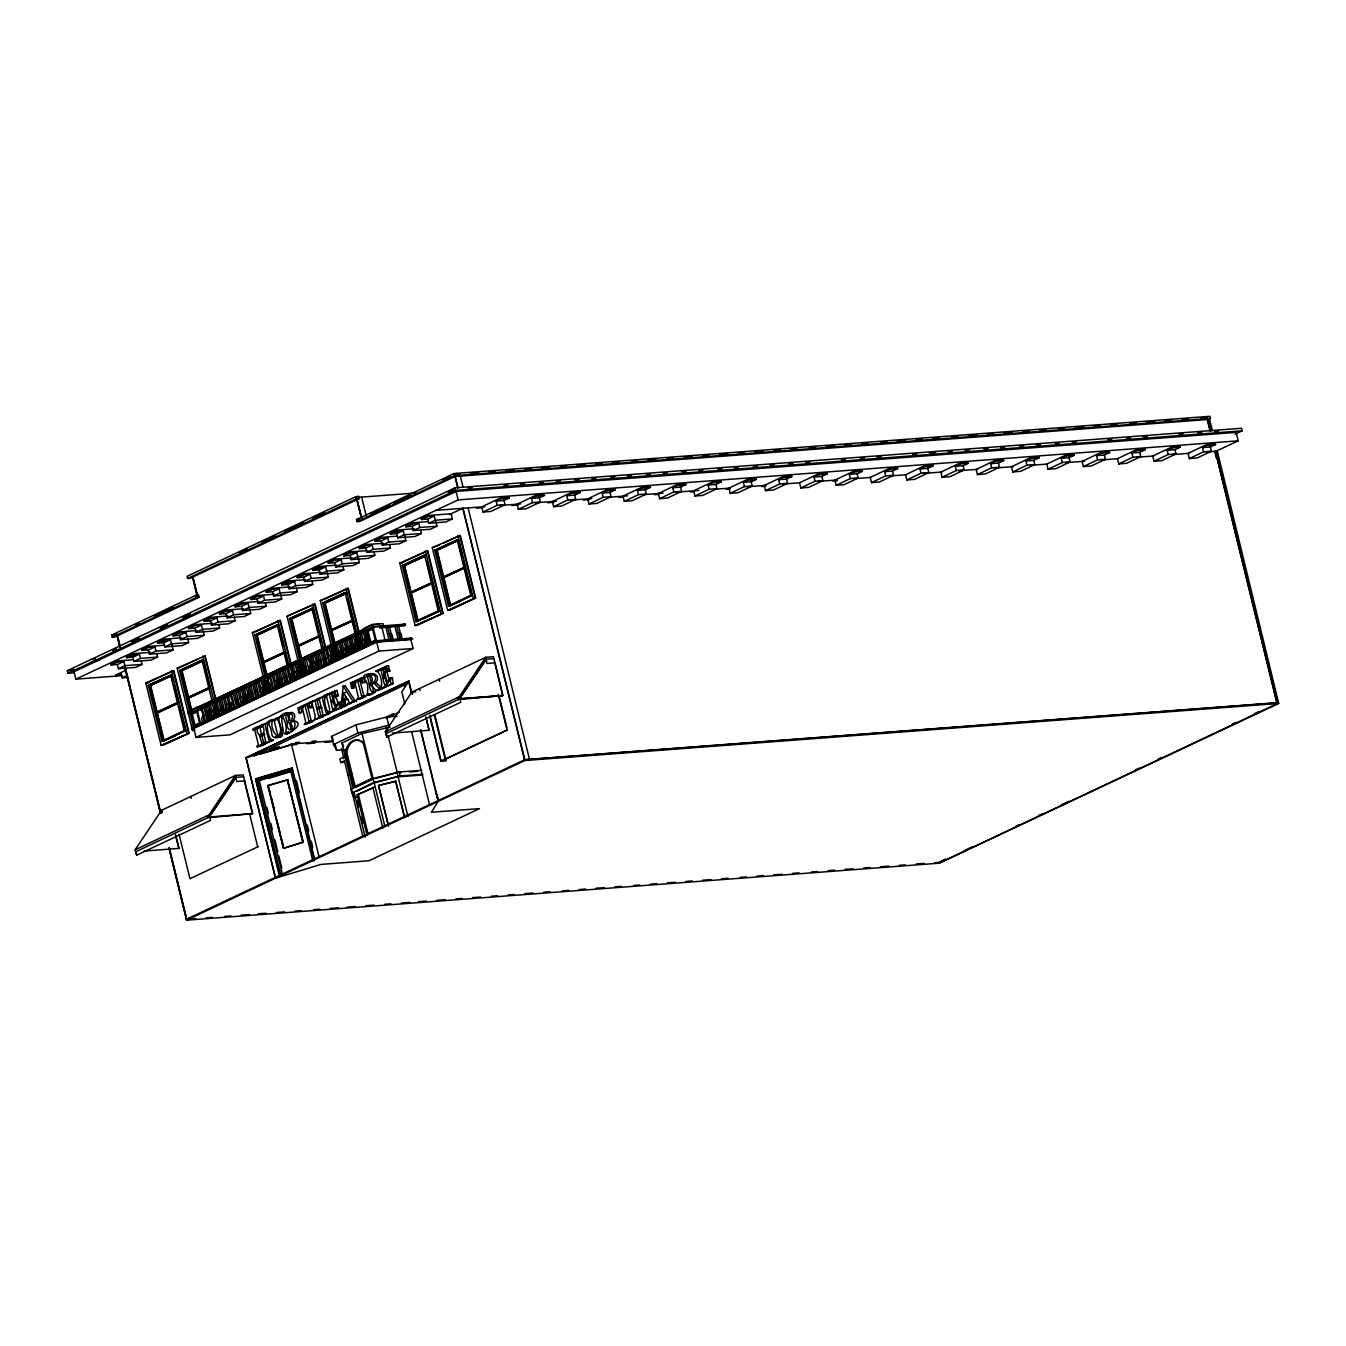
<?xml version="1.0" encoding="UTF-8"?>
<svg xmlns="http://www.w3.org/2000/svg" width="1346" height="1346" viewBox="0 0 1346 1346"><rect width="100%" height="100%" fill="white"/><g stroke="black" fill="none" stroke-linecap="round" stroke-linejoin="round"><path stroke-width="1.5" d="M342.877 700.761L343.146 704.833L344.963 705.354L340.875 707.289L343.18 686.191L352.13 699.903A2.406 1.582 85.7 0 0 353.813 700.643L356.202 700.946L347.975 703.924L349.102 701.889L347.218 698.709L342.877 700.761L348.059 699.213M345.165 700.576C344.963 706.179 349.556 705.927 340.875 707.289M343.365 692.702L342.961 699.651L346.679 697.884L343.365 692.702L345.636 692.534M345.249 699.466L345.451 696M344.172 704.126L344.324 702.191M308.066 722.146L307.511 723.324M391.148 640.124L390.845 636.035L389.263 633.63L392.191 634.673L393.032 639.989M288.414 731.501C276.233 740.435 310.909 723.812 292.738 720.514C296.187 718.478 295.094 711.428 290.568 712.471M351.407 702.074L350.381 703.167M402 639.838L401.31 633.983L398.382 632.94L400.166 636.019L400.115 639.973L396.649 625.907L395.017 626.681L398.483 640.746M339.831 706.33L340.807 701.989L341.615 707.828L328.71 713.027L329.703 709.207L326.455 696.202L324.403 695.445L336.971 690.431L338.25 695.613L335.625 695.949L333.455 693.123L329.333 694.25L331.082 701.401L333.371 701.232M282.172 734.159L282.61 733.116M260.535 744.994C250.39 749.604 270.378 743.682 263.766 743.11L261.915 736.026L264.809 734.664M317.807 717.956L316.865 718.983M360.61 697.75C350.414 702.78 372.892 695.007 361.569 696.033L357.716 680.857L359.904 680.083L362.377 682.826L364.985 682.506L363.824 677.745M217.228 717.031L213.778 702.965L211.81 703.1C218.624 721.237 212.449 719.841 213.526 710.15C209.976 711.125 211.675 716.122 213.694 717.923M220.138 714.877L216.672 700.812L218.641 700.66L222.107 714.726C218.557 715.769 217.194 710.385 218.405 707.845C214.855 708.82 216.555 713.834 218.574 715.618M231.849 710.133L228.399 696.05L226.431 696.202C233.245 714.322 227.07 712.943 228.147 703.235C224.597 704.227 226.296 709.224 228.315 711.025M246.469 703.235L243.02 689.152L241.052 689.303C247.866 707.424 241.691 706.044 242.768 696.336C239.218 697.329 240.917 702.326 242.936 704.109M254.243 698.776L250.793 684.71L252.762 684.559L256.211 698.624C252.661 699.668 251.315 694.284 252.526 691.743C248.976 692.719 250.676 697.733 252.695 699.516M259.122 696.471L255.673 682.405L257.641 682.254L261.09 696.336C257.54 697.379 256.194 691.995 257.389 689.438C253.839 690.414 255.538 695.428 257.557 697.211M265.97 694.031L262.504 679.949L260.535 680.1C267.349 698.221 261.191 696.841 262.268 687.133C258.718 688.126 260.417 693.123 262.436 694.906M280.591 687.133L277.125 673.05L275.156 673.202C281.97 691.322 275.812 689.943 276.889 680.235C273.339 681.227 275.038 686.224 277.057 688.008M283.484 684.979L280.035 670.897L282.004 670.745L285.453 684.828C281.903 685.871 280.557 680.487 281.768 677.947C278.218 678.922 279.918 683.919 281.937 685.72M288.364 682.674L284.915 668.592L286.883 668.457L290.332 682.523C286.782 683.566 285.436 678.182 286.631 675.642C283.081 676.617 284.78 681.631 286.799 683.415M300.074 677.93L296.625 663.847L294.656 663.999C301.47 682.119 295.296 680.74 296.389 671.031C292.839 672.024 294.538 677.021 296.557 678.805M319.574 668.726L316.125 654.644L314.156 654.795C320.971 672.916 314.796 671.536 315.873 661.828C312.322 662.821 314.022 667.818 316.041 669.601M322.485 666.573L319.019 652.49L320.987 652.356L324.453 666.421C320.903 667.465 319.54 662.081 320.752 659.54C317.202 660.516 318.901 665.53 320.92 667.313M366.953 630.651L328.777 647.897C335.591 666.018 329.417 664.638 330.493 654.93C326.943 655.923 328.643 660.92 330.662 662.703M348.816 654.93L345.35 640.847L343.398 640.999C350.212 659.119 344.038 657.74 345.114 648.032C341.564 649.008 343.264 654.021 345.283 655.805M368.316 645.727L364.85 631.644L362.882 631.796C369.696 649.916 363.521 648.536 364.615 638.828C361.065 639.821 362.764 644.818 364.783 646.602M404.473 686.056L406.425 682.91L406.694 684.004L254.142 756.015M420.507 729.667L438.123 801.425L431.41 812.261L479.462 808.626L368.989 860.767L320.937 864.418L275.509 878.181L245.931 757.764L408.999 681.009L401.831 691.844L404.81 704.008M135.105 849.814L161.57 810.292L235.432 775.431L243.189 774.842L252.712 813.573L209.253 816.988L236.038 777.315L235.432 775.431L208.983 814.936L135.105 849.814L136.737 855.198L135.879 851.698M386.1 733.57L386.975 737.086L385.343 731.702L411.792 692.181L485.67 657.319L493.427 656.73L502.95 695.461L459.81 698.725L459.205 696.824L485.67 657.319L486.276 659.204L459.474 698.877L502.613 695.613L494.907 662.72M209.253 816.988L236.038 777.315L243.66 776.743M459.474 698.877L486.276 659.204L493.898 658.631M293.697 728.876L292.015 730.07L291.14 729.01L289.609 722.735L291.779 722.129M332.075 711.496L328.592 712.539M383.677 687.15L380.295 688.664M382.382 688.597L379 688.26L373.414 682.658C383.055 671.267 357.632 671.99 365.018 679.73C372.253 687.486 361.065 701.855 375.433 691.878C371.227 693.207 369.511 689.489 369.494 684.845L372.573 684.29M373.414 682.658L375.685 682.489C381.827 676.113 371.53 669.45 366.263 676.601M340.757 706.801L343.567 706.078M303.54 707.323C300.057 708.232 303.624 714.07 299.031 712.724L297.87 707.979L308.907 702.763L312.777 702.376M356.168 682.489C352.669 683.398 356.253 689.236 351.659 687.89L350.498 683.129L361.536 677.93L365.675 677.475M267.349 742.285L264.321 743.413L273.019 740.216L268.779 739.829L265.431 726.638L265.347 724.165L268.712 722.651L260.014 725.847L263.278 725.814M347.689 774.774L351.542 772.941M284.763 733.234C288.364 731.046 284.645 715.248 280.675 716.627C284.595 709.392 297.803 712.858 290.45 720.682C300.612 721.019 291.897 735.135 284.881 733.721M366.751 694.536L369.729 693.964M356.572 797.101L354.234 797.69L350.751 789.16L372.96 778.51L399.207 771.998L421.668 770.299M501.116 497.667L481.75 506.87L483.029 512.035L490.886 511.446L505.07 504.7L504.027 500.493L509.225 498.02L508.99 497.061L501.116 497.667L501.351 498.626L496.169 501.082L497.212 505.305L483.029 512.035M503.707 499.585L508.99 497.061M536.431 494.992L517.066 504.195L518.345 509.36L526.202 508.771L540.385 502.024L539.342 497.818L544.541 495.345L544.306 494.386L536.431 494.992L536.667 495.951L531.485 498.407L532.528 502.63L518.345 509.36M539.023 496.91L544.306 494.386M571.747 492.316L552.382 501.52L553.66 506.702L561.518 506.096L575.701 499.349L574.658 495.143L579.857 492.67L579.621 491.711L571.747 492.316L571.983 493.275L566.801 495.732L567.844 499.955L553.66 506.702M576.088 493.393L579.621 491.711M607.063 489.641L587.697 498.844L588.976 504.027L596.833 503.421L611.017 496.674L609.974 492.468L615.172 489.994L614.937 489.035L607.063 489.641L607.298 490.6L602.116 493.057L603.159 497.28L588.976 504.027M609.654 491.559L614.937 489.035M642.379 486.966L623.013 496.169L624.292 501.351L632.149 500.746L646.332 494.016L645.289 489.793L650.488 487.319L650.253 486.36L642.379 486.966L642.614 487.925L637.432 490.381L638.475 494.605L624.292 501.351M644.97 488.884L650.253 486.36M677.694 484.291L658.329 493.494L659.607 498.676L667.465 498.07L681.648 491.34L680.605 487.117L685.804 484.644L685.568 483.702L677.694 484.291L677.93 485.25L672.748 487.706L673.791 491.929L659.607 498.676M680.285 486.209L685.568 483.702M713.01 481.616L693.644 490.819L694.923 496.001L702.78 495.395L716.964 488.665L715.921 484.442L721.12 481.969L720.884 481.027L713.01 481.616L713.245 482.575L708.063 485.031L709.106 489.254L694.923 496.001M717.351 482.692L720.884 481.027M748.326 478.94L728.96 488.144L730.239 493.326L738.096 492.72L752.279 485.99L751.236 481.767L756.435 479.311L756.2 478.352L748.326 478.94L748.561 479.899L743.379 482.373L744.422 486.579L730.239 493.326M750.917 480.859L756.2 478.352M783.641 476.265L764.276 485.469L765.554 490.651L773.412 490.045L787.595 483.315L786.552 479.092L791.751 476.635L791.515 475.676L783.641 476.265L783.877 477.224L778.695 479.698L779.738 483.904L765.554 490.651M786.232 478.183L791.515 475.676M818.957 473.59L799.591 482.81L800.87 487.975L808.727 487.387L822.911 480.64L821.868 476.417L827.067 473.96L826.831 473.001L818.957 473.59L819.192 474.549L814.01 477.022L815.053 481.229L800.87 487.975M823.298 474.667L826.831 473.001M854.273 470.915L834.907 480.135L836.186 485.3L844.043 484.711L858.226 477.965L857.183 473.742L862.382 471.285L862.147 470.326L854.273 470.915L854.508 471.874L849.326 474.347L850.369 478.553L836.186 485.3M858.613 471.992L862.147 470.326M889.588 468.24L870.223 477.46L871.501 482.625L879.359 482.036L893.542 475.289L892.499 471.066L897.698 468.61L897.462 467.651L889.588 468.24L889.824 469.199L884.642 471.672L885.685 475.878L871.501 482.625M893.929 469.317L897.462 467.651M924.904 465.565L905.538 474.785L906.817 479.95L914.674 479.361L928.858 472.614L927.815 468.391L933.014 465.935L932.761 464.976L924.904 465.565L925.139 466.524L919.957 468.997L921 473.203L906.817 479.95M927.495 467.483L932.761 464.976M960.22 462.889L940.854 472.11L942.133 477.275L949.99 476.686L964.173 469.939L963.13 465.716L968.329 463.26L968.077 462.301L960.22 462.889L960.455 463.848L955.273 466.322L956.316 470.528L942.133 477.275M964.56 463.983L968.077 462.301M995.535 460.214L976.17 469.434L977.448 474.6L985.306 474.011L999.489 467.264L998.446 463.058L1003.645 460.584L1003.393 459.625L995.535 460.214L995.771 461.173L990.589 463.647L991.632 467.853L977.448 474.6M999.876 461.308L1003.393 459.625M1030.851 457.556L1011.485 466.759L1012.764 471.924L1020.621 471.336L1034.805 464.589L1033.762 460.382L1038.944 457.909L1038.708 456.95L1030.851 457.556L1031.086 458.498L1025.904 460.971L1026.948 465.194L1012.764 471.924M1035.192 458.633L1038.708 456.95M1066.167 454.881L1046.801 464.084L1048.08 469.249L1055.937 468.66L1070.12 461.914L1069.077 457.707L1074.259 455.234L1074.024 454.275L1066.167 454.881L1066.402 455.823L1061.22 458.296L1062.263 462.519L1048.08 469.249M1068.741 456.782L1074.024 454.275M1101.482 452.206L1082.117 461.409L1083.395 466.574L1091.253 465.985L1105.436 459.238L1104.393 455.032L1109.575 452.559L1109.34 451.6L1101.482 452.206L1101.718 453.148L1096.536 455.621L1097.579 459.844L1083.395 466.574M1105.823 453.282L1109.34 451.6M1136.798 449.53L1117.432 458.734L1118.711 463.899L1126.568 463.31L1140.752 456.563L1139.709 452.357L1144.891 449.884L1144.655 448.925L1136.798 449.53L1137.034 450.489L1131.851 452.946L1132.895 457.169L1118.711 463.899M1141.139 450.607L1144.655 448.925M1172.114 446.855L1152.748 456.058L1154.027 461.224L1161.884 460.635L1176.068 453.888L1175.024 449.682L1180.206 447.209L1179.971 446.249L1172.114 446.855L1172.349 447.814L1167.167 450.271L1168.21 454.494L1154.027 461.224M1176.454 447.932L1179.971 446.249M1207.429 444.18L1188.064 453.383L1189.342 458.565L1197.2 457.96L1211.383 451.213L1210.34 447.007L1215.522 444.533L1215.287 443.574L1207.429 444.18L1207.665 445.139L1202.483 447.595L1203.526 451.819L1189.342 458.565M1210.004 446.098L1215.287 443.574M355.832 496.657L187.128 576.29L187.649 578.46L190.324 578.258L359.247 498.609L358.709 496.438L355.832 496.657L356.354 498.828L187.649 578.46M239.437 552.735L246.991 549.185M262.083 542.051L275.307 535.809M284.746 531.35L303.641 522.433M313.08 517.974L318.733 515.299M356.505 497.482L358.709 496.438M266.087 540.251L269.873 538.467M284.965 531.334L298.189 525.091M313.298 517.958L324.622 512.607M113.922 634L195.826 595.336L198.501 595.134L199.04 597.304L114.915 636.995L112.24 637.196L111.718 635.026L116.227 633.966M457.186 475.458L359.702 521.457L357.043 521.659L356.522 519.556L454.006 473.556L1209.953 416.301L1210.475 418.404L1208.271 419.447L454.982 476.501L457.758 487.841M135.542 624.931L139.277 623.164M154.268 616.098L172.978 607.265M198.501 595.134L197.088 595.79L192.528 577.215M370.857 513.852L389.768 504.918M393.554 503.135L410.58 495.109M442.733 479.916L450.304 476.349M454.309 474.549L456.664 473.355M112.24 637.196L196.365 597.506L199.04 597.304M357.043 521.659L454.511 475.66L1210.475 418.404M74.198 672.781L67.923 673.252L67.3 670.695L454.914 487.841L1241.567 428.264L1242.19 430.821L1235.09 434.169M112.593 650.724L116.395 648.94M131.572 641.773L139.176 638.189M160.056 628.33L167.644 624.746M182.837 617.578L190.425 613.995M448.117 492.367L453.636 489.759M90.047 662.905L455.537 490.381L1242.19 430.821M1206.252 452.004L1215.993 451.263L1238.169 440.832L1236.099 432.369L456.109 491.441L96.138 661.357L92.807 661.609M73.407 669.147L75.847 679.141L458.178 499.904L1238.169 440.832M145.789 682.927L173.785 670.628L189.147 733.166L161.15 745.448L145.789 682.927L148.144 682.742M194.884 730.457L192.545 730.626L177.184 668.104L205.181 655.822M267.231 693.14L252.358 632.62L280.355 620.338L291.258 664.705M300.41 670.712L287.035 616.249L315.031 603.967L327.415 654.392M335.154 661.071L320.281 600.568L348.278 588.269L358.692 630.635M399.762 563.049L427.759 550.766L443.12 613.288L415.123 625.57L399.762 563.049L402.101 562.864M432.302 547.687L460.298 535.405L475.66 597.927L450.001 610.041L447.663 610.226L432.302 547.687L439.688 544.945M147.69 682.775L171.514 671.536M180.919 667.094L197.408 659.304M256.093 631.611L279.918 620.371L293.781 676.853M324.016 599.559L347.84 588.303L358.743 632.687M401.663 562.897L425.487 551.658M443.356 543.229L459.844 535.439L475.205 597.961L449.547 610.075M175.098 736.06L162.025 741.461L148.245 685.333L171.598 674.716L149.271 685.265L163.051 741.394L185.395 730.844L184.352 730.928L170.572 674.8M193.807 728.455L376.712 642.126L410.883 639.535L411.556 638.071L410.631 638.509L413.087 648.486L230.183 734.815L196.011 737.406L179.641 670.527L201.967 659.977L212.315 702.074M265.145 677.139L254.815 635.043L278.168 624.426L255.841 634.959L266.171 677.055M299.822 660.768L289.474 618.672L312.844 608.056L290.517 618.588L304.297 674.716L303.271 674.8L310.707 671.284M333.068 645.071L322.737 602.974L345.064 592.442L358.844 648.57L359.887 648.486L356.454 634.824M424.579 555.662L404.103 565.32L417.899 621.448L415.998 621.583L402.218 565.455L424.545 554.922L438.325 611.05L439.351 610.966L417.024 621.515L403.245 565.387L425.572 554.838M459.726 601.696L448.538 606.238L434.741 550.11L458.111 539.494L435.768 550.026L449.564 606.154L471.891 595.622L470.864 595.689L457.068 539.561M202.994 659.91L180.667 670.443L190.509 710.537M344.24 593.233L323.763 602.907L334.111 645.003M148.245 685.333L172.473 674.649M179.641 670.527L200.15 661.593M254.815 635.043L271.589 627.875M289.474 618.672L311.851 608.863M322.737 602.974L345.098 593.165M438.51 549.084L457.118 540.301M178.816 702.191L156.355 712.438L149.81 685.804L171.413 675.608M181.205 670.981L202.809 660.785L209.353 687.436L187.75 697.615L181.205 670.981L201.866 661.576M285.386 651.885L262.924 662.148L256.379 635.497L277.966 625.301M297.601 645.777L320.062 635.514L297.601 645.777L291.056 619.126L312.642 608.93L318.262 631.779M324.302 603.429L346.763 593.182L324.302 603.429L330.847 630.079L351.508 620.674M403.783 565.926L426.245 555.662L403.783 565.926L410.328 592.56L430.989 583.155M442.868 577.215L465.329 566.952L442.868 577.215L436.323 550.564L457.909 540.369L462.115 557.496M149.81 685.804L172.271 675.541M256.379 635.497L278.841 625.234M291.056 619.126L313.517 608.88M436.323 550.564L458.784 540.301M156.355 712.438L177.958 702.242L173.752 685.114M262.924 662.148L284.511 651.952M330.847 630.079L353.308 619.816M410.328 592.56L432.789 582.313M187.75 697.615L208.411 688.21M179.001 702.881L157.398 713.077L164.128 740.435L163.253 740.502L156.54 713.144L178.126 702.949M191.283 712L187.935 698.322L209.522 688.126M266.458 676.516L263.093 662.838L284.696 652.642M301.42 676.516C299.401 674.716 297.702 669.719 301.252 668.743C300.057 671.284 301.403 676.668 304.953 675.625L297.769 646.484L319.355 636.288L320.802 642.143M331.015 630.786L353.476 620.523L331.015 630.786L334.868 646.417M410.496 593.266L432.958 583.003L410.496 593.266L417.226 620.624L418.084 620.556L411.371 593.199M443.036 577.905L464.622 567.709L471.352 595.083L449.749 605.279L443.036 577.905L465.497 567.659M187.935 698.322L208.596 688.916M263.093 662.838L285.554 652.591M297.769 646.484L320.23 636.221M207.301 706.6L196.55 707.407L187.666 711.613L188.204 713.834L197.105 709.628L200.689 709.359M363.942 630.887L372.842 626.681L383.576 625.873L383.038 623.652L372.287 624.46L363.403 628.666L363.942 630.887L369.326 630.483M189.55 711.125L364.143 629.491M364.076 629.036L197.239 707.777L197.677 709.594L364.514 630.837M364.228 629.659L196.297 708.03M211.036 702.225L218.624 698.658M233.783 691.491L247.058 685.232M256.531 680.756L269.806 674.481M284.982 667.33L298.257 661.071M307.729 656.596L321.004 650.32M330.477 645.844L336.164 643.169M286.412 666.859L290.181 665.075M305.256 657.958L310.909 655.283M203.599 706.431L209.286 703.739M228.248 694.805L233.935 692.113M252.897 683.162L258.583 680.47M275.644 672.428L287.035 667.061M300.293 660.785L307.881 657.218M324.941 649.159L336.315 643.792M347.705 638.425L355.277 634.841M203.667 706.6L209.32 703.941M228.164 695.041L239.47 689.707M252.661 683.482L258.314 680.807M301.639 660.364L307.292 657.689M320.483 651.464L335.558 644.347M346.864 639.014L356.286 634.572M190.106 713.346L197.273 709.965L200.756 709.695M385.158 640.427L381.692 626.361L373.01 627.017L365.843 630.399L369.309 630.13M327.128 649.445L200.1 709.409L199.814 708.215M191.283 714.272L196.752 711.697L199.544 723.122L194.093 725.696L191.283 714.272L197.828 711.613M367.021 631.324L373.565 628.666L367.021 631.324L369.83 642.732L376.375 640.073L369.83 642.732M379.37 627.859L405.466 625.234L405.196 624.157L380.733 626.008M387.783 627.219L389.415 626.445L391.148 633.495M397.457 625.385L405.196 624.157M381.406 627.707L405.466 625.234M224.647 711.058L226.279 710.284L225.977 709.073M163.253 740.502L184.839 730.306L179.085 706.852M194.093 725.696L200.638 723.038M269.823 690.212L282.408 684.256M304.499 673.841L315.284 668.743M417.226 620.624L439.688 610.377L415.998 621.583M162.025 741.461L185.714 730.255M270.462 690.296L276.031 687.655M285.335 683.263L292.284 679.949M314.426 669.534L326.624 664.184M342.103 656.478L345.804 654.678M351.407 652.087L360.206 647.88L359.332 647.948L352.618 620.59M448.538 606.238L472.21 595.016M193.555 727.429L376.476 641.083L410.631 638.509M423.485 618.807L440.226 610.899M447.663 610.226L475.66 597.927M163.051 745.314L188.709 733.2L173.348 670.661M417.024 625.436L442.683 613.322L427.321 550.8M187.313 734.024L161.15 745.448M441.286 614.146L415.123 625.57M196.011 737.406L378.916 651.077L413.087 648.486M261.41 726.083C239.588 737.894 266.828 715.87 263.698 733.015L259.357 735.067C252.796 728.657 262.924 725.208 260.131 726.318M260.014 725.847L275.829 719.286L274.534 720.951L274.803 723.29L277.461 733.822L279.059 735.791M282.138 716.308C263.412 724.569 289.424 712.27 279.261 717.368C276.973 722.836 283.518 729.229 280.574 734.916C278.689 739.274 271.741 738.819 271.673 733.469C271.152 723.812 262.302 720.261 275.829 719.286M317.269 698.81L319.675 699.129L317.269 698.81L325.968 695.613L322.619 697.127L322.704 699.617L326.052 712.808L330.292 713.178L321.593 716.392L322.889 714.238L321.24 707.121L316.899 709.174L318.75 716.257L323.006 716.627L314.291 719.824L315.284 716.005L311.936 702.814L309.967 702.259L318.682 699.062L317.387 701.199L318.901 707.861M378.798 671.217L375.988 671.099L386.285 666.236L388.557 666.068L389.835 671.267L388.085 669.046M252.829 729.768L254.663 729.835L258.011 743.042L258.264 745.162L256.901 746.391M275.947 719.757C267.736 718.495 273.49 736.582 278.353 735.791C282.424 732.409 280.691 719.454 275.711 718.966M318.8 699.533L315.166 700.93L316.613 708.03L320.971 705.977L319.221 699.365L317.387 699.297M345.283 686.09L354.419 699.718A2.406 1.582 85.7 0 0 356.084 700.475M376.106 671.587C379.993 669.803 383.862 686.46 380.178 688.193M284.309 715.281L288.734 713.195M300.158 707.794L311.195 702.595L312.356 707.34L309.748 707.676L307.275 704.917L305.105 705.691L308.941 720.884L313.197 721.254L304.482 724.468L305.778 722.314L302.143 707.087L299.889 708.619L299.031 712.724M309.967 702.259L318.682 699.062M321.156 697.884L325.968 695.613M324.403 695.445L336.971 690.431M361.973 678.62L350.498 683.129M375.988 671.099L388.557 666.068M388.304 679.41L389.162 680.538L386.891 671.334C381.944 670.157 384.922 686.611 380.918 669.904L385.04 668.777L387.211 671.604L389.835 671.267M261.528 726.571L260.115 728.236L261.629 734.882L259.357 735.067M268.83 723.122C265.112 724.821 269.166 741.68 272.901 739.728M282.256 716.779C279.833 721.456 288.852 741.612 275.307 736.548M326.085 696.101C322.384 697.783 326.439 714.642 330.174 712.707M324.521 695.932L327.768 695.411M305.105 705.691L309.042 704.799M329.333 694.25L334.851 692.82M357.716 680.857L361.67 679.966M372.051 683.499L369.258 683.919L367.374 676.23L371.933 675.238M380.918 669.904L387.328 668.592M331.082 701.401L332.58 700.038L333.034 695.865L335.289 705.068L333.303 702.36L331.335 702.376C333.118 722.987 340.689 691.777 339.343 708.013L328.71 713.027M309.748 707.676L312.356 707.34M334.935 705.22C341.699 708.013 333.556 690.532 335.171 697.766M351.659 687.89L354.284 687.554M362.377 682.826L361.536 677.93M386.891 671.334L384.266 671.671M335.625 695.949L338.25 695.613M387.211 671.604L386.285 666.236M364.985 682.506L364.009 681.396M369.258 683.919C373.919 683.448 372.96 673.942 368.333 675.759M261.629 734.882L264.539 733.52M273.019 740.216L266.609 743.244L262.049 743.682L259.643 736.195L263.984 734.159L265.616 741.276L264.203 742.942M316.899 709.174L322.081 707.626M389.162 680.538L386.538 680.874L384.889 677.997L382.92 678.031C385.595 694.284 388.338 678.233 392.393 677.644L393.217 683.482L378.512 690.431L376.224 690.599L370.301 684.458M389.768 677.963L392.393 677.644M386.538 680.874L384.62 671.503M356.976 699.146L358.406 697.48L354.772 682.237L352.517 683.785L351.996 687.722M257.019 746.862L265.734 743.648M304.482 724.468L313.197 721.254M314.291 719.824L323.006 716.627M321.593 716.392L330.292 713.178M347.975 703.924L356.202 700.946M357.094 699.617L365.826 696.42M366.869 695.007L375.433 691.878M376.224 690.599L393.217 683.482M304.364 723.98L307.056 723.626M313.08 720.766L311.229 720.699L307.376 705.523M322.889 716.139L321.038 716.072L319.187 709.005M321.475 715.904L324.15 715.55M365.708 695.932L363.857 695.865L360.005 680.672M246.453 757.613L408.814 681.059L411.775 693.19M333.135 740.838L291.359 744.002L289.087 745.061L296.692 744.489M236.038 777.315L236.711 781.555L244.669 780.831M486.276 659.204L486.949 663.443L494.571 662.871M344.576 749.705L336.668 750.311L333.522 744.557L331.52 736.397L355.967 724.871L386.689 717.014L397.02 716.24M387.816 716.291L393.436 713.632M386.218 718.259L399.325 712.068M333.522 744.557L357.969 733.032L388.691 725.191L386.689 717.014M341.918 743.076L362.04 733.402L373.246 779.048L354.923 787.696M385.343 731.702L459.205 696.824M208.983 814.936L209.572 816.837L136.333 851.48M459.979 698.709L386.571 733.368M347.318 755.426L339.815 758.976L340.689 762.509L344.778 762.206L362.646 835.647M136.569 855.215L210.615 820.337L209.572 816.837M386.807 737.103L460.854 702.225L459.81 698.725M340.689 762.509L346.309 759.851M178.984 848.367L175.518 834.957L178.984 848.367L144.056 851.076M425.891 716.779L429.071 730.323L426.059 718.091M502.613 695.613L460.181 699.398M371.597 779.149L355.26 786.872L346.73 752.128A18.272 12.064 85.7 0 1 359.618 740.283M375.248 778.526L399.207 771.998L400.183 775.935L374.222 782.985L373.246 779.048M357.094 794.863L374.171 787.326L357.094 794.863L367.105 835.597M179.068 834.301L189.971 878.686L258.112 846.684M430.064 717.637L440.781 761.213L507.442 729.919L441.219 761.18L429.912 715.13M524.974 759.649L186.32 919.335L186.539 920.176L939.155 863.19L939.306 862.163M186.539 920.176L524.738 760.54L1278.7 703.453L1217.339 451.179L1215.993 451.263L1277.371 703.554L939.087 863.223L1278.7 703.453M529.516 759.464L468.139 507.896M1214.63 451.381L1216.279 458.044M940.904 861.406L945.683 859.169L940.736 861.541M964.308 850.622L971.913 847.038M1015.607 826.41L1019.41 824.627M1038.422 815.659L1042.208 813.859M1061.22 804.891L1068.808 801.307M1135.317 769.912L1139.12 768.112M1158.115 759.144L1161.918 757.361M1232.229 724.165L1236.015 722.381M1255.027 713.414L1258.83 711.613M1274.898 703.773L1278.498 702.595M116.597 633.798L111.718 635.026M67.923 673.252L95.566 660.314M74.03 671.704L98.897 660.062M133.002 659.776L117.371 660.97L110.86 664.015L111.095 664.974L117.371 664.503L123.882 661.441L124.926 665.664L118.398 668.726L117.371 664.503M132.901 657.218L133.927 661.441L140.438 658.396L139.412 654.173L132.901 657.218L126.625 657.706L126.389 656.747L132.901 653.685L150.466 652.356M148.413 649.95L149.44 654.173L155.951 651.128L154.925 646.904L148.413 649.95L142.138 650.421L141.902 649.479L148.413 646.417L164.027 645.239M163.926 642.681L164.952 646.904L171.464 643.859L170.437 639.636L163.926 642.681L157.65 643.152L157.415 642.193L163.926 639.148L181.491 637.819M179.439 635.413L180.482 639.636L186.993 636.574L185.967 632.351L179.439 635.413L173.18 635.884L172.944 634.925L179.455 631.88L197.021 630.551M194.968 628.145L195.994 632.351L202.506 629.305L201.479 625.082L194.968 628.145L188.692 628.616L188.457 627.657L194.968 624.611L212.533 623.282M210.481 620.859L211.507 625.082L218.018 622.037L216.992 617.814L210.481 620.859L204.205 621.347L203.969 620.388L210.481 617.326L228.046 615.997M225.993 613.591L227.037 617.814L233.548 614.769L232.522 610.546L225.993 613.591L219.734 614.062L219.499 613.12L226.01 610.058L243.576 608.729M259.088 601.46L241.523 602.789L235.012 605.835L235.247 606.794L241.523 606.323L248.034 603.277L249.06 607.483L242.549 610.546L241.523 606.323M257.036 599.054L258.062 603.277L264.573 600.215L263.547 595.992L257.036 599.054L250.76 599.525L250.524 598.566L257.036 595.521L274.601 594.192M290.13 586.906L272.565 588.252L266.054 591.298L266.289 592.257L272.548 591.786L279.076 588.724L280.103 592.947L273.591 595.992L272.548 591.786M288.078 584.5L289.104 588.724L295.615 585.678L294.589 581.455L288.078 584.5L281.802 584.988L281.566 584.029L288.078 580.967L305.643 579.638M303.59 577.232L304.617 581.455L311.128 578.41L310.102 574.187L303.59 577.232L297.315 577.703L297.079 576.761L303.59 573.699L321.156 572.37M319.103 569.964L320.146 574.187L326.657 571.125L325.631 566.918L319.103 569.964L312.844 570.435L312.609 569.476L319.12 566.43L336.685 565.101M334.632 562.695L335.659 566.918L342.17 563.856L341.144 559.633L334.632 562.695L328.357 563.166L328.121 562.207L334.632 559.162L352.198 557.833M350.145 555.427L351.171 559.633L357.683 556.588L356.656 552.365L350.145 555.427L343.869 555.898L343.634 554.939L350.145 551.894L367.71 550.548M365.658 548.142L366.701 552.365L373.212 549.319L372.186 545.096L365.658 548.142L359.399 548.63L359.163 547.671L365.675 544.608L383.24 543.279M396.801 536.162L381.187 537.34L374.676 540.402L374.911 541.344L381.187 540.873L387.698 537.828L388.725 542.051L382.214 545.096L381.187 540.873M396.7 533.605L397.726 537.828L404.237 534.766L403.211 530.56L396.7 533.605L390.424 534.076L390.189 533.117L396.7 530.072L414.265 528.742M412.213 526.336L413.256 530.56L419.767 527.497L418.741 523.274L412.213 526.336L405.954 526.808L405.718 525.849L412.229 522.803L427.843 521.609M427.742 519.068L421.466 519.539L421.231 518.58L427.742 515.535L451.162 513.751L452.424 518.933L445.913 521.979L428.768 523.274L427.742 519.068L434.253 516.006L435.28 520.229L428.768 523.274M111.095 664.974L117.607 661.929L123.882 661.441M126.625 657.706L133.136 654.644L139.412 654.173M142.138 650.421L148.649 647.376L154.925 646.904M157.65 643.152L164.162 640.107L170.437 639.636M173.18 635.884L179.691 632.839L185.967 632.351M188.692 628.616L195.204 625.554L201.479 625.082M204.205 621.347L210.716 618.285L216.992 617.814M219.734 614.062L226.246 611.017L232.522 610.546M235.247 606.794L241.758 603.748L248.034 603.277M250.76 599.525L257.271 596.48L263.547 595.992M266.289 592.257L272.801 589.195L279.076 588.724M281.802 584.988L288.313 581.926L294.589 581.455M297.315 577.703L303.826 574.658L310.102 574.187M312.844 570.435L319.355 567.389L325.631 566.918M328.357 563.166L334.868 560.121L341.144 559.633M343.869 555.898L350.381 552.836L356.656 552.365M359.399 548.63L365.91 545.567L372.186 545.096M374.911 541.344L381.423 538.299L387.698 537.828M390.424 534.076L396.935 531.031L403.211 530.56M405.954 526.808L412.465 523.762L418.741 523.274M421.466 519.539L427.978 516.477L434.253 516.006M449.497 514.542L462.788 508.3L524.738 760.54M128.038 677.358L122.133 677.795L121.106 673.589L115.907 676.012L115.672 675.053L126.255 670.106M141.229 660.92L142.07 664.369L135.559 667.414L118.398 668.726M156.742 653.651L157.583 657.1L151.072 660.146L133.927 661.441M171.834 644.65L173.096 649.832L166.584 652.877L149.44 654.173M187.784 639.098L188.625 642.547L182.114 645.609L164.952 646.904M202.876 630.096L204.138 635.278L197.626 638.341L180.482 639.636M218.809 624.561L219.65 628.01L213.139 631.055L195.994 632.351M234.339 617.292L235.18 620.742L228.669 623.787L211.507 625.082M249.431 608.291L250.693 613.473L244.181 616.518L227.037 617.814M265.364 602.739L266.205 606.188L259.694 609.25L242.549 610.546M280.456 593.737L281.735 598.92L275.223 601.982L258.062 603.277M296.406 588.202L297.247 591.651L290.736 594.696L273.591 595.992M311.919 580.934L312.76 584.383L306.249 587.428L289.104 588.724M327.011 571.932L328.289 577.114L321.778 580.16L304.617 581.455M342.961 566.38L343.802 569.829L337.291 572.891L320.146 574.187M358.053 557.379L359.315 562.561L352.803 565.606L335.659 566.918M374.003 551.843L374.844 555.292L368.333 558.338L351.171 559.633M389.516 544.575L390.357 548.024L383.846 551.069L366.701 552.365M404.608 535.573L405.869 540.739L399.358 543.801L382.214 545.096M420.558 530.021L421.399 533.47L414.888 536.532L397.726 537.828M435.65 521.02L436.912 526.202L430.4 529.247L413.256 530.56M122.133 677.795L127.466 675.305M285.369 714.978C289.76 712.37 291.258 720.968 287.068 721.893L285.369 714.978L290.315 714.49M280.675 716.627L283.686 716.173M375.315 691.39L373.549 691.322L371.765 684.677L369.494 684.845M331.335 702.376L334.414 701.922M336.618 709.106L335.356 708.888L333.606 702.208M260.148 752.296L265.936 750.53M269.806 749.352L279.48 746.424M245.931 757.764L292.503 744.372L290.618 744.944M288.683 745.533L259.627 754.349L258.213 752.868M257.49 779.94L259.408 780.562L292.318 770.535L290.5 769.929L257.49 779.94L280.91 875.253L279.362 875.724L255.555 778.796L292.25 768.061L314.56 858.916M258.163 778.392L292.25 768.061M268.157 778.543L291.443 771.477M283.266 848.098L267.804 785.509L287.674 779.738L303.035 842.31L283.569 848.199L268.207 785.643L287.96 779.839M275.509 877.407L279.968 875.926M362.074 733.57L390.155 727.126M350.751 789.16L353.089 788.554L341.884 742.925L343.6 746.138M388.506 826.242L378.495 785.509L395.64 781.134L404.305 816.046M378.495 785.509L395.808 781.42M438.594 800.433L436.878 794.46M382.264 688.126L375.685 682.489M454.46 474.398L459.81 473.994M470.276 473.203L478.638 472.564M489.103 471.773L495.395 471.285M505.86 470.494L514.222 469.872M524.688 469.081L530.98 468.593M541.445 467.802L549.807 467.18M560.273 466.372L566.565 465.901M577.03 465.11L585.392 464.471M595.857 463.68L602.15 463.209M612.615 462.418L618.891 461.947M631.442 460.988L637.735 460.517M648.2 459.726L656.562 459.087M667.027 458.296L673.303 457.825M683.785 457.034L692.147 456.395M702.612 455.604L708.888 455.133M719.37 454.325L727.732 453.703M738.197 452.912L744.473 452.424M754.955 451.633L763.317 451.011M773.782 450.22L780.057 449.732M790.523 448.941L796.815 448.47M809.367 447.511L815.642 447.04M826.108 446.249L834.486 445.61M844.952 444.819L851.227 444.348M861.692 443.557L867.985 443.086M880.536 442.127L886.812 441.656M897.277 440.865L905.656 440.226M916.121 439.435L922.397 438.964M932.862 438.173L939.155 437.686M951.706 436.743L957.982 436.255M968.447 435.465L976.826 434.842M987.291 434.051L993.567 433.563M1004.032 432.773L1012.411 432.15M1022.876 431.343L1029.152 430.871M1039.617 430.081L1045.909 429.61M1058.461 428.651L1064.736 428.179M1075.202 427.389L1083.58 426.749M1094.046 425.959L1100.321 425.487M1110.787 424.697L1117.079 424.209M1129.63 423.267L1135.906 422.795M1146.371 422.005L1154.75 421.365M1165.215 420.575L1171.491 420.103M1181.956 419.296L1188.232 418.825M1200.8 417.883L1207.076 417.395M468.055 487.942L472.261 487.622M503.707 485.233L507.896 484.913M520.481 483.971L524.671 483.651M539.359 482.541L543.548 482.221M556.117 481.262L560.323 480.943M574.994 479.832L579.184 479.513M591.769 478.57L595.958 478.251M610.647 477.14L614.836 476.82M627.421 475.861L631.611 475.542M646.282 474.431L650.471 474.129M663.056 473.169L667.246 472.85M681.934 471.739L686.124 471.42M698.709 470.461L702.898 470.158M717.569 469.047L721.759 468.728M734.344 467.769L738.533 467.449M753.222 466.339L757.411 466.019M769.996 465.077L774.186 464.757M788.857 463.647L793.063 463.327M805.631 462.368L809.838 462.048M841.284 459.676L845.473 459.356M860.144 458.246L864.351 457.926M876.919 456.967L881.125 456.647M912.571 454.275L916.761 453.955M929.346 452.996L935.638 452.525M948.207 451.566L952.413 451.263M964.981 450.304L969.187 449.985M983.859 448.874L988.048 448.555M1000.633 447.612L1004.823 447.293M1019.511 446.182L1023.7 445.863M1036.269 444.903L1040.475 444.584M1055.146 443.473L1059.336 443.154M1071.921 442.211L1076.11 441.892M1107.573 439.503L1111.762 439.183M1126.434 438.073L1130.623 437.753M1143.208 436.811L1147.398 436.491M1178.86 434.102L1183.05 433.799M1197.721 432.689L1201.911 432.369M1214.496 431.41L1218.685 431.09M358.356 497.347L416.049 492.973M356.354 498.828L359.247 498.609M501.351 498.626L509.225 498.02M536.667 495.951L544.541 495.345M571.983 493.275L579.857 492.67M607.298 490.6L615.172 489.994M642.614 487.925L650.488 487.319M677.93 485.25L685.804 484.644M713.245 482.575L721.12 481.969M748.561 479.899L756.435 479.311M783.877 477.224L791.751 476.635M819.192 474.549L827.067 473.96M854.508 471.874L862.382 471.285M889.824 469.199L897.698 468.61M925.139 466.524L933.014 465.935M960.455 463.848L968.329 463.26M995.771 461.173L1003.645 460.584M1031.086 458.498L1038.944 457.909M1066.402 455.823L1074.259 455.234M1101.718 453.148L1109.575 452.559M1137.034 450.489L1144.891 449.884M1172.349 447.814L1180.206 447.209M1207.665 445.139L1215.522 444.533M496.169 501.082L504.027 500.493M531.485 498.407L539.342 497.818M566.801 495.732L574.658 495.143M602.116 493.057L609.974 492.468M637.432 490.381L645.289 489.793M672.748 487.706L680.605 487.117M708.063 485.031L715.921 484.442M743.379 482.373L751.236 481.767M778.695 479.698L786.552 479.092M814.01 477.022L821.868 476.417M849.326 474.347L857.183 473.742M884.642 471.672L892.499 471.066M919.957 468.997L927.815 468.391M955.273 466.322L963.13 465.716M990.589 463.647L998.446 463.058M1025.904 460.971L1033.762 460.382M1061.22 458.296L1069.077 457.707M1096.536 455.621L1104.393 455.032M1131.851 452.946L1139.709 452.357M1167.167 450.271L1175.024 449.682M1202.483 447.595L1210.34 447.007M497.212 505.305L505.07 504.7M532.528 502.63L540.385 502.024M567.844 499.955L575.701 499.349M603.159 497.28L611.017 496.674M638.475 494.605L646.332 494.016M673.791 491.929L681.648 491.34M709.106 489.254L716.964 488.665M744.422 486.579L752.279 485.99M779.738 483.904L787.595 483.315M815.053 481.229L822.911 480.64M850.369 478.553L858.226 477.965M885.685 475.878L893.542 475.289M921 473.203L928.858 472.614M956.316 470.528L964.173 469.939M991.632 467.853L999.489 467.264M1026.948 465.194L1034.805 464.589M1062.263 462.519L1070.12 461.914M1097.579 459.844L1105.436 459.238M1132.895 457.169L1140.752 456.563M1168.21 454.494L1176.068 453.888M1203.526 451.819L1211.383 451.213M436.087 510.336L484.913 506.634M499.585 505.524L520.549 503.926M535.237 502.815L556.319 501.217M570.889 500.123L591.853 498.525M608.628 497.263L627.505 495.833M644.28 494.571L663.141 493.141M675.726 492.182L698.793 490.432M715.567 489.17L730.255 488.06M747.03 486.781L765.891 485.351M782.665 484.089L799.44 482.81M818.318 481.38L837.195 479.95M853.97 478.688L870.744 477.409M889.622 475.979L906.396 474.717M923.171 473.439L942.032 472.009M958.806 470.747L977.684 469.317M994.458 468.038L1013.336 466.625M1030.111 465.346L1046.885 464.084M1065.763 462.654L1084.624 461.224M1101.398 459.945L1118.173 458.683M1137.05 457.253L1153.825 455.974M1172.703 454.544L1189.477 453.282M476.349 508.182L482.642 507.694M512.002 505.473L518.294 505.002M547.654 502.781L553.946 502.294M583.289 500.073L589.582 499.602M618.941 497.381L623.131 497.061M654.593 494.672L658.783 494.369M690.246 491.98L694.435 491.66M725.881 489.288L730.087 488.968M761.533 486.579L765.723 486.259M832.838 481.178L837.027 480.859M356.522 519.556L359.197 519.354M421.231 518.58L425.134 518.277M435.28 520.229L452.424 518.933M405.718 525.849L409.621 525.563M419.767 527.497L436.912 526.202M390.189 533.117L397.995 532.528M404.237 534.766L421.399 533.47M388.725 542.051L405.869 540.739M359.163 547.671L365.018 547.216M373.212 549.319L390.357 548.024M343.634 554.939L347.537 554.636M434.741 550.11L436.642 549.959L450.422 606.087M357.683 556.588L374.844 555.292M328.121 562.207L332.025 561.921M342.17 563.856L359.315 562.561M312.609 569.476L320.415 568.887M326.657 571.125L343.802 569.829M402.218 565.455L404.103 565.32M297.079 576.761L300.982 576.458M311.128 578.41L328.289 577.114M281.566 584.029L289.373 583.441M295.615 585.678L312.76 584.383M280.103 592.947L297.247 591.651M250.524 598.566L254.428 598.28M264.573 600.215L281.735 598.92M320.281 600.568L322.182 600.417M249.06 607.483L266.205 606.188M219.499 613.12L223.402 612.817M233.548 614.769L250.693 613.473M203.969 620.388L209.825 619.934M287.035 616.249L314.594 604.001L329.45 664.52M218.018 622.037L235.18 620.742M449.749 605.279L450.624 605.212L443.911 577.838M188.457 627.657L192.36 627.354M115.874 635.497L118.532 635.295M202.506 629.305L219.65 628.01M114.46 636.17L117.573 635.935M172.944 634.925L176.848 634.639M186.993 636.574L204.138 635.278M252.358 632.62L254.697 632.452M379.421 624.258L372.472 624.78L365.288 628.178L369.292 644.482M157.415 642.193L165.222 641.605M383.189 626.462L391.35 625.856M171.464 643.859L188.625 642.547M363.285 632.384L361.334 632.536L363.05 639.569M141.902 649.479L145.805 649.176M155.951 651.128L173.096 649.832M348.664 639.283L346.713 639.434L349.304 649.983M92.167 659.052L95.516 658.783M126.389 656.747L134.196 656.158M343.802 641.588L341.834 641.739L343.567 648.772M140.438 658.396L157.583 657.1M411.556 638.071L376.274 640.746L191.519 727.95L191.771 728.977L376.527 641.773L412.919 639.014M335.608 645.441L333.64 645.592L337.106 659.675L339.074 659.523L331.89 630.719M334.044 646.181L332.092 646.332C338.906 664.453 332.731 663.073 333.808 653.365C336.433 651.447 333.791 658.497 337.106 659.675M325.867 650.051L323.898 650.202L327.347 664.268L329.316 664.116M124.926 665.664L142.07 664.369M322.333 650.926L324.302 650.791M361.468 648.166L363.437 648.015L359.971 633.949L358.019 634.101C364.833 652.221 358.659 650.841 359.735 641.133C356.185 642.109 357.885 647.123 359.904 648.907M67.3 670.695L75.662 670.056M319.423 653.079L317.471 653.231L319.187 660.263M356.589 650.471L358.558 650.32L355.108 636.237L353.14 636.389C359.954 654.509 353.779 653.13 354.873 643.438C351.323 644.414 353.022 649.411 355.041 651.212M351.727 652.776L353.695 652.625L350.229 638.542L348.261 638.694C355.075 656.814 348.9 655.435 349.994 645.727C346.444 646.719 348.143 651.716 350.162 653.5M309.681 657.689L307.712 657.841C317.892 679.377 304.129 670.88 311.01 664.133C309.916 673.841 316.091 675.221 309.277 657.1L311.246 656.949L314.695 671.031M177.184 668.104L179.54 667.919M341.968 657.37L343.937 657.218L340.488 643.152L338.519 643.304C345.333 661.424 339.158 660.028 340.252 650.337C336.702 651.313 338.401 656.326 340.42 658.11M115.672 675.053L119.609 674.767M301.504 661.542L299.535 661.694L302.985 675.776M75.847 679.141L121.964 675.642M299.939 662.282L297.971 662.434L300.999 674.75M295.06 664.588L293.091 664.739L294.824 671.772M285.318 669.181L283.35 669.332L285.083 676.382M275.577 673.791L273.608 673.942L275.324 680.975M270.697 676.096L268.729 676.23C278.908 697.783 265.145 689.287 272.01 682.54C270.815 685.08 272.161 690.464 275.711 689.421L272.262 675.356L270.294 675.507L273.743 689.573M307.864 673.471L309.832 673.32L306.366 659.254L304.398 659.405L307.864 673.471L305.879 670.039L306.131 666.438L304.566 667.179L304.112 669.383L306.299 674.211L302.85 660.129M267.383 677.661L265.414 677.795L268.864 691.878L270.832 691.726L256.699 634.891M265.818 678.384L263.85 678.535C270.664 696.656 264.506 695.276 265.583 685.568C268.207 683.65 265.566 690.7 268.864 691.878M260.956 680.689L258.987 680.84L260.703 687.873M293.243 680.369L295.211 680.218L291.746 666.152L289.777 666.304C296.591 684.424 290.433 683.045 291.51 673.337C287.96 674.312 289.659 679.326 291.678 681.11M251.197 685.282L249.229 685.434L250.962 692.483M362.545 677.442L364.951 677.745M246.335 687.587L244.366 687.739L246.957 698.288M382.92 678.031L385.208 677.846L386.941 684.542L384.653 684.71M231.714 694.486L229.745 694.637C239.924 716.173 226.162 707.676 233.026 700.946C231.815 703.487 233.178 708.871 236.728 707.828L233.262 693.762L231.293 693.897L234.759 707.979M343.011 686.258L345.451 686.006M226.835 696.791L224.866 696.942L226.599 703.975M217.093 701.401L215.124 701.535L216.841 708.585M332.681 696.017L335.305 695.697M207.334 705.994L205.366 706.145L208.916 721.372M361.569 696.033L363.857 695.865M415.813 691.827L411.792 692.181L412.398 694.065M202.472 708.299L200.504 708.45C210.683 729.986 196.92 721.49 203.784 714.743C202.573 717.3 203.936 722.667 207.486 721.641L204.02 707.559L202.051 707.71L205.517 721.776M239.622 705.674L241.59 705.523L238.141 691.457L236.173 691.608L239.622 705.674L237.653 702.242L237.906 698.641L236.341 699.382L235.886 701.603L238.074 706.414L234.608 692.332M156.54 713.144L157.398 713.077M205.585 710.621L221.888 709.376M205.888 711.832L222.191 710.604M338.183 702.326L340.807 701.989M225.001 712.572L226.969 712.438L223.52 698.355L221.552 698.507L225.001 712.572L223.032 709.14L223.285 705.54L221.72 706.28L221.266 708.501L223.453 713.313L219.987 699.247M347.857 703.453L350.263 703.756M335.289 705.068L337.577 704.883M343.146 704.833L347.117 704.698M344.963 705.354L347.234 705.186M339.343 708.013L341.615 707.828M333.068 709.056L335.356 708.888M458.195 699.55L457.421 697.682M299.384 712.572L301.655 712.387M210.38 719.487L212.348 719.336L208.899 705.254L206.931 705.405C213.745 723.525 207.57 722.146 208.664 712.438C205.114 713.43 206.813 718.428 208.832 720.211M280.557 716.139L282.963 716.459M275.594 718.478L277.882 718.31M267.198 722.449L269.469 722.28M308.941 720.884L311.229 720.699M252.712 729.296L254.983 729.111M259.643 736.195L261.915 736.026M392.241 733.116L429.206 730.255M261.494 743.278L263.766 743.11M295.262 742.588L299.451 742.269M311.986 741.326L316.159 741.007M306.804 743.715L314.897 743.11M325.009 742.353L331.082 741.882M345.299 752.229A18.272 12.064 85.7 0 1 363.454 743.665L371.984 778.409L353.83 786.973L345.299 752.229L346.73 752.128M440.781 761.213L445.56 760.843M524.536 759.682L1277.825 702.646L1216.077 451.263M524.604 759.834L1276.782 702.881L1215.404 451.314L1277.371 703.554M347.84 774.69L350.583 774.472M407.989 816.517L396.986 772.368L401.36 772.604M409.537 771.981L417.697 771.359M422.627 774.236L400.183 775.935L373.919 782.447L351.727 793.097L354.048 792.491L365.22 837.229M398.248 776.844L422.745 774.993M207.957 817.661L207.183 815.794M209.959 817.51L252.375 813.724L244.333 780.983M275.291 877.34L246.15 757.748M188.861 918.308L188.625 919.2M195.809 918.611L186.32 919.335L168.923 848.047M206.14 917.821L212.332 917.366M224.748 916.407L230.923 915.953M241.287 915.162L249.532 914.54M258.163 913.749L266.054 913.295M276.435 912.487L284.645 911.881M295.026 911.074L301.184 910.636M313.635 909.66L319.776 909.223M330.275 908.399L338.586 907.81M347.016 907.137L355.31 906.531M365.86 905.707L374.138 905.101M384.704 904.276L390.878 903.839M401.445 902.998L409.706 902.409M418.438 901.601L426.43 901.147M437.013 900.306L445.257 899.717M455.857 898.876L461.998 898.455M472.597 897.597L480.825 897.025M491.441 896.167L497.566 895.763M508.182 894.905L514.29 894.501M524.923 893.626L533.117 893.071M543.75 892.196L550.026 891.725M562.409 890.85L568.685 890.379M579.15 889.588L585.611 889.016M596.076 888.225L604.253 887.687M614.701 886.896L621.196 886.324M633.529 885.466L639.804 884.995M650.269 884.204L656.764 883.615M667.364 882.757L675.372 882.303M685.821 881.512L692.349 880.907M702.562 880.234L710.924 879.611M721.389 878.82L727.934 878.215M740.216 877.39L746.492 876.919M756.957 876.128L763.502 875.506M773.681 874.85L782.06 874.227M792.508 873.419L799.087 872.814M811.335 872.006L817.611 871.535M828.076 870.727L834.671 870.105M845.137 869.314L853.179 868.826M863.644 868.035L869.92 867.564M880.368 866.774L888.747 866.134M899.195 865.343L905.471 864.872M916.29 863.913L924.298 863.442M934.763 862.651L939.609 862.281M1208.271 419.447L1211.047 430.804L1208.254 419.447L1209.6 419.363L1212.359 430.703M255.555 778.796L279.48 873.907M267.804 785.509L270.479 793.804M303.321 842.394L287.27 779.603L302.732 842.192L283.855 848.3L280.893 836.186M318.75 716.257L320.718 716.795M327.347 664.268L325.379 660.836L325.631 657.235L323.848 658.413L323.814 661.576L325.799 665.008L311.818 608.14M247.815 701.821C245.796 700.021 244.097 695.024 247.647 694.048C246.57 703.739 252.728 705.119 245.914 686.998L247.883 686.847L251.349 700.93M331.52 736.397L333.101 739.274M311.38 706.229L312.036 707.491M337.19 694.3L337.896 695.781M439.116 679.293L439.705 681.177M419.414 688.58L420.019 690.481M411.943 692.113L412.532 693.998M190.678 796.563L191.267 798.447M161.705 810.225L162.311 812.126M161.57 810.292L162.159 812.193M1207.598 419.498L1210.374 430.855M1207.177 419.481L1209.987 430.939M460.315 476.08L463.108 487.437M455.2 476.484L457.976 487.824M463.007 508.283L524.755 759.666M454.006 473.556L454.511 475.66M456.109 491.441L458.178 499.904M454.914 487.841L455.537 490.381M499.08 695.882L506.954 727.917M498.239 694.3L506.988 729.953M457.96 535.573L473.304 598.112M467.466 577.569L468.93 583.592M463.058 561.299L464.454 567.019M437.181 550.497L443.726 577.148M425.42 550.935L440.781 613.473M432.47 582.902L433.95 588.925M436.407 598.936L437.887 604.96M426.783 561.433L431.46 580.463M432.1 583.07L438.813 610.445M404.658 565.858L411.203 592.492M434.808 714.76L446.115 760.793M434.253 714.793L445.072 758.841M403.581 624.931L403.834 626.008M398.534 625.755L401.125 636.322M420.726 729.65L438.14 800.55M408.545 681.009L411.54 693.207M361.637 497.095L366.28 516.023M361.838 518.277L356.825 499.669L361.401 518.311M357.043 499.652L361.62 518.294M390.996 640.662L387.53 626.597L385.898 627.371L388.859 639.434M411.792 732.375L429.711 805.329M372.287 624.46L372.842 626.681M373.01 627.017L378.916 651.077M383.206 669.719L384.956 676.887M372.489 628.75L375.282 640.158M382.466 688.025L379.976 688.294M368.114 631.24L370.924 642.648M386.083 727.261L387.093 731.383M388.052 735.337L397.289 772.907M369.645 676.045L371.546 683.751M395.64 781.134L404.641 817.796M360.223 638.727L361.704 644.784M345.939 588.454L356.841 632.822M357.834 636.86L358.827 640.898M352.989 620.422L354.469 626.428M347.302 598.953L351.979 617.982M351.575 637.129L354.604 649.445M378.663 785.795L388.17 824.509M353.157 684.542L353.948 687.722M374.222 782.985L384.939 826.612M372.001 784.028L356.269 791.448M372.842 787.427L382.853 828.16M336.954 644.027L339.983 656.343M355.967 724.871L357.969 733.032M325.177 603.361L331.722 630.012M324.638 602.84L337.93 656.949M330.729 647.746L334.195 661.828M327.213 648.637L328.946 655.67M334.683 690.599L335.962 695.798M312.693 604.152L323.595 648.52M315.301 618.083L316.781 624.09M358.44 794.763L367.946 833.46M321.761 646.063L325.126 659.742M331.621 694.082L332.933 699.449M351.07 776.507L352.063 780.562M357.06 800.87L358.558 806.944M361.048 817.106L362.545 823.18M341.413 748.494L343.903 758.656M335.171 744.187L336.668 750.311M312.592 655.536L314.325 662.569M291.931 619.059L298.476 645.71M298.644 646.417L305.357 673.774M291.375 618.521L305.172 674.649M308.907 702.763L310.085 707.525M278.016 620.506L288.919 664.89M278.437 627.202L283.114 646.231M285.167 654.61L291.241 679.36M277.141 624.494L290.921 680.622M278.471 671.637L280.204 678.67M287.657 714.793L288.936 719.992M291.359 744.002L319.238 857.486M296.372 780.562L299.334 792.676M307.275 824.98L308.756 831.037M311.246 841.132L312.726 847.189M291.645 767.859L314.459 860.733M290.5 769.929L312.911 861.188M257.254 635.43L263.799 662.081M263.967 662.77L270.209 688.193M267.417 680.437L269.335 688.243M254.108 683.145L255.841 690.178M271.471 797.841L274.449 809.956M276.923 820.051L279.901 832.148M239.487 690.044L241.22 697.077M266.861 807.264L268.359 813.354M270.849 823.483L272.346 829.573M274.836 839.719L277.831 851.883M278.824 855.938L281.802 868.103M259.307 780.545L282.324 873.857M192.915 576.896L197.071 593.872M192.68 576.912L197.324 595.773M249.75 814.448L257.675 846.718M195.826 595.336L196.365 597.506M205.686 657.841L216.083 700.189M204.743 655.855L215.646 700.223M216.639 704.261L217.631 708.299M202.842 655.99L216.218 710.452M204.962 667.919L206.443 673.942M215.511 711.109L216.992 717.132M210.245 703.84L211.978 710.873M196.55 707.407L200.739 724.03M182.08 670.914L188.625 697.565M188.793 698.254L191.67 709.981M181.542 670.375L191.384 710.469M192.377 714.188L195.187 725.612M171.447 670.813L186.808 733.351M172.103 676.718L173.079 680.74M183.426 722.836L184.89 728.842M171.867 677.509L172.81 681.312M150.685 685.737L157.23 712.37M150.146 685.198L163.926 741.326M427.742 515.535L427.978 516.477M412.229 522.803L412.465 523.762M396.7 530.072L396.935 531.031M381.187 537.34L381.423 538.299M365.675 544.608L365.91 545.567M350.145 551.894L350.381 552.836M334.632 559.162L334.868 560.121M319.12 566.43L319.355 567.389M303.59 573.699L303.826 574.658M288.078 580.967L288.313 581.926M272.565 588.252L272.801 589.195M257.036 595.521L257.271 596.48M241.523 602.789L241.758 603.748M226.01 610.058L226.246 611.017M210.481 617.326L210.716 618.285M194.968 624.611L195.204 625.554M179.455 631.88L179.691 632.839M163.926 639.148L164.162 640.107M148.413 646.417L148.649 647.376M132.901 653.685L133.136 654.644M118.027 637.819L120.349 647.275M125.094 666.724L160.897 813.388M169.36 848.014L186.27 917.265M117.354 635.951L120.114 647.291M124.875 666.741L160.679 813.405M169.142 848.03L186.539 919.318M117.136 635.968L119.895 647.308M124.656 666.758L160.46 813.421M117.371 660.97L117.607 661.929M282.172 727.816L282.677 730.239M390.104 677.812L390.929 683.65M392.056 677.795L392.056 679.007M361.451 740.973A18.272 12.064 85.7 0 1 363.235 742.067M292.048 726.234C291.83 733.385 285.672 728.472 287.321 722.903L290.248 722.533L292.048 726.234"/></g></svg>
